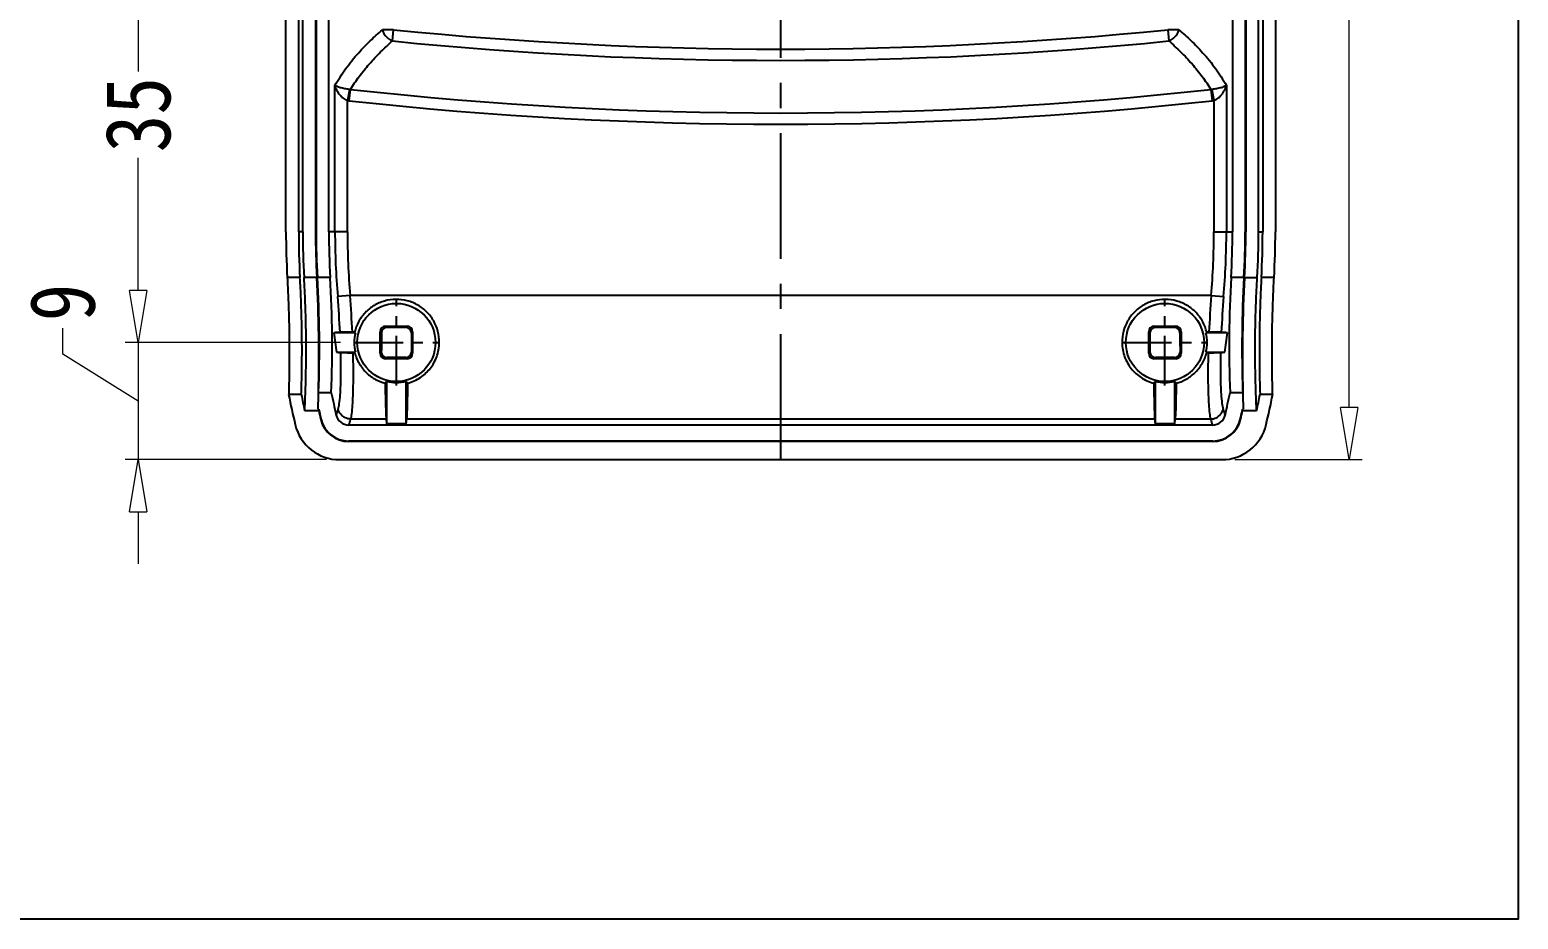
# Model space of a CAD drawing. Header units: millimetres. Extents: x 1786 to 4177, y -2705 to -1639.
# Drawn here: x 4062.6 to 4176.8, y -1898.6 to -1830.3 of the extents above; entities that cross this region are included whole.
import ezdxf

# ---------------------------------------------------------------- set-up
doc = ezdxf.new("R2010")
doc.units = ezdxf.units.MM
doc.linetypes.add('CENTER', pattern=[50.8, 31.75, -6.35, 6.35, -6.35])
doc.layers.add('dim', color=3, linetype='Continuous', lineweight=9)
doc.styles.add('FFS', font='simfang0.ttf', dxfattribs={"width": 0.85})
doc.dimstyles.new('YanXiu', dxfattribs={"dimtxt": 2.5, "dimasz": 2.2, "dimexe": 1, "dimexo": 0.6, "dimgap": 0.66, "dimtad": 0, "dimzin": 9, "dimdsep": 46, "dimtxsty": 'FFS', "dimblk": 'CLOSEDBLANK', "dimcen": 0, "dimclrd": 256, "dimclre": 131, "dimclrt": 42, "dimazin": 2, "dimtfac": 1, "dimtofl": 0, "dimtmove": 0, "dimatfit": 3, "dimldrblk": 'CLOSEDBLANK', "dimfxl": 0, "dimlwd": 5, "dimlwe": 5, "dimarcsym": 0})

# ---------------------------------------------------------------- blocks, each defined once
blk = doc.blocks.new('_ClosedBlank')
at = {"color": 0, "linetype": 'ByBlock', "lineweight": -2}
for p, q in [((-1, 0.167), (0, 0)), ((-1, 0.167), (-1, -0.167)), ((0, 0), (-1, -0.167))]:
    blk.add_line(p, q, dxfattribs=at)
blk = doc.blocks.new('*D288')
at = {"layer": 'Defpoints', "color": 0}
for p in [(-25.48, -26.25, 0), (-49.31, -61.25), (-32.8, -61.25, 0)]:
    blk.add_point(p, dxfattribs=at)
at = {"layer": 'dim', "color": 131, "lineweight": 5}
for p, q in [((-26.48, -26.25), (-50.31, -26.25)), ((-33.8, -61.25), (-50.31, -61.25))]:
    blk.add_line(p, q, dxfattribs=at)
at = {"layer": 'dim', "lineweight": 5}
for p, q in [((-49.31, -30.25), (-49.31, -40.43)), ((-49.31, -57.25), (-49.31, -47.07))]:
    blk.add_line(p, q, dxfattribs=at)
at = {"layer": 'dim', "lineweight": 5, "xscale": 4, "yscale": 4, "zscale": 4}
for p, rotation in [((-49.31, -26.25), 90), ((-49.31, -61.25), 270)]:
    blk.add_blockref('_ClosedBlank', p, dxfattribs=dict(at, rotation=rotation))
at = {"layer": 'dim', "color": 42, "insert": (-49.31, -43.75), "char_height": 5, "attachment_point": 5, "rotation": 90, "style": 'FFS'}
blk.add_mtext('35', dxfattribs=at)
blk = doc.blocks.new('*D289')
at = {"layer": 'Defpoints', "color": 0}
for p in [(-32.8, -61.25, 0), (-49.31, -70.25), (-33.86, -70.25)]:
    blk.add_point(p, dxfattribs=at)
at = {"layer": 'dim', "lineweight": 5}
for p, q in [((-49.31, -57.25), (-49.31, -53.25)), ((-55.11, -62.14), (-55.11, -60.14)), ((-49.31, -61.25), (-49.31, -70.25)), ((-49.31, -65.75), (-55.11, -62.14)), ((-49.31, -74.25), (-49.31, -78.25))]:
    blk.add_line(p, q, dxfattribs=at)
at = {"layer": 'dim', "color": 131, "lineweight": 5}
for p, q in [((-33.8, -61.25), (-50.31, -61.25)), ((-34.86, -70.25), (-50.31, -70.25))]:
    blk.add_line(p, q, dxfattribs=at)
at = {"layer": 'dim', "lineweight": 5, "xscale": 4, "yscale": 4, "zscale": 4}
for p, rotation in [((-49.31, -61.25), 270), ((-49.31, -70.25), 90)]:
    blk.add_blockref('_ClosedBlank', p, dxfattribs=dict(at, rotation=rotation))
at = {"layer": 'dim', "color": 42, "insert": (-55.11, -58.18), "char_height": 5, "attachment_point": 5, "rotation": 90, "style": 'FFS'}
blk.add_mtext('9', dxfattribs=at)
blk = doc.blocks.new('*D293')
at = {"layer": 'Defpoints', "color": 0}
for p in [(24.5, 70.25), (33.86, -70.25), (43.64, -70.25)]:
    blk.add_point(p, dxfattribs=at)
at = {"layer": 'dim', "color": 131, "lineweight": 5}
for p, q in [((25.5, 70.25), (44.64, 70.25)), ((34.86, -70.25), (44.64, -70.25))]:
    blk.add_line(p, q, dxfattribs=at)
at = {"layer": 'dim', "lineweight": 5}
for p, q in [((43.64, 66.25), (43.64, 7.78)), ((43.64, -66.25), (43.64, -7.78))]:
    blk.add_line(p, q, dxfattribs=at)
at = {"layer": 'dim', "lineweight": 5, "xscale": 4, "yscale": 4, "zscale": 4}
for p, rotation in [((43.64, 70.25), 90), ((43.64, -70.25), 270)]:
    blk.add_blockref('_ClosedBlank', p, dxfattribs=dict(at, rotation=rotation))
at = {"layer": 'dim', "color": 42, "insert": (43.64, 0), "char_height": 5, "attachment_point": 5, "rotation": 90, "style": 'FFS'}
blk.add_mtext('140.5', dxfattribs=at)
blk = doc.blocks.new('*u4')
at = {"layer": 'Defpoints', "color": 2}
blk.add_lwpolyline([(-135.77, 94.941), (135.77, 94.941), (135.77, -94.941), (-135.77, -94.941)], close=True, dxfattribs=at)
blk = doc.blocks.new('u160')
at = {"color": 1, "linetype": 'CENTER', "ltscale": 0.303795}
blk.add_line((0, -70.25), (0, 70.25), dxfattribs=at)
at = {"color": 7, "linetype": 'Continuous'}
for p, q in [((-37.974, -52.75, 0), (-37.974, 52.25, 0)), ((-36.999, -52.75, 0), (-36.999, 52.25, 0)), ((-36.681, -52.75, 0), (-36.681, 52.25, 0)), ((-35.707, 52.25, 0), (-35.707, -52.75, 0)), ((-35.663, 52.25, 0), (-35.663, -52.75, 0)), ((-34.682, -52.75, 0), (-34.682, 52.25, 0)), ((34.682, 52.25, 0), (34.682, -52.75, 0)), ((35.663, 52.25, 0), (35.663, -52.75, 0)), ((35.707, 52.25, 0), (35.707, -52.75, 0)), ((36.681, -52.75, 0), (36.681, 52.25, 0)), ((36.999, 52.25, 0), (36.999, -52.75, 0)), ((37.974, 52.25, 0), (37.974, -52.75, 0)), ((-29.71, -37.232, 0), (-30.567, -37.232, 0)), ((-29.796, -38.094, 0), (-29.71, -37.232, 0)), ((29.71, -37.232, 0), (29.796, -38.094, 0)), ((30.567, -37.232, 0), (29.71, -37.232, 0)), ((-34.213, -52.75, 0), (-34.213, -41.503, 0)), ((-33.1, -41.815, 0), (-33.256, -42.66, 0)), ((-33.125, -42.679, 0), (-33.031, -41.818, 0)), ((33.031, -41.818, 0), (33.125, -42.679, 0)), ((33.1, -41.815, 0), (33.256, -42.66, 0)), ((34.213, -41.503, 0), (34.213, -52.75, 0)), ((-33.256, -52.75, 0), (-33.256, -42.66, 0)), ((33.256, -42.66, 0), (33.256, -52.75, 0)), ((-36.681, -52.75, 0), (-36.999, -52.75, 0)), ((-35.663, -52.75, 0), (-35.707, -52.75, 0)), ((-33.256, -52.75, 0), (-34.682, -52.75, 0)), ((33.256, -52.75, 0), (34.682, -52.75, 0)), ((35.663, -52.75, 0), (35.707, -52.75, 0)), ((36.681, -52.75, 0), (36.999, -52.75, 0)), ((-36.9, -56.25, 0), (-37.877, -56.25, 0)), ((-35.606, -56.25, 0), (-36.581, -56.25, 0)), ((-35.562, -56.247, 0), (-35.606, -56.25, 0)), ((35.562, -56.25, 0), (34.58, -56.25, 0)), ((35.562, -56.247, 0), (35.606, -56.25, 0)), ((35.606, -56.25, 0), (36.581, -56.25, 0)), ((37.877, -56.25, 0), (36.9, -56.25, 0)), ((-33.05, -57.65, 0), (-34.003, -57.73, 0)), ((33.05, -57.65, 0), (-33.05, -57.65, 0)), ((33.05, -57.65, 0), (34.003, -57.73, 0)), ((-32.648, -60.5, 0), (-34.301, -60.5, 0)), ((-32.705, -60.456, 0), (-32.878, -60.456, 0)), ((-30.75, -62.076, 0), (-30.75, -60.424, 0)), ((-30.65, -60.525, 0), (-30.75, -60.424, 0)), ((-30.326, -60, 0), (-28.674, -60, 0)), ((-30.224, -60.101, 0), (-30.326, -60, 0)), ((-28.776, -60.101, 0), (-30.224, -60.101, 0)), ((-28.776, -60.101, 0), (-28.674, -60, 0)), ((-28.35, -60.525, 0), (-28.25, -60.424, 0)), ((-28.25, -60.424, 0), (-28.25, -62.076, 0)), ((28.25, -62.076, 0), (28.25, -60.424, 0)), ((28.35, -60.525, 0), (28.25, -60.424, 0)), ((28.776, -60.101, 0), (28.674, -60, 0)), ((28.674, -60, 0), (30.326, -60, 0)), ((30.224, -60.101, 0), (28.776, -60.101, 0)), ((30.224, -60.101, 0), (30.326, -60, 0)), ((30.65, -60.525, 0), (30.75, -60.424, 0)), ((30.75, -60.424, 0), (30.75, -62.076, 0)), ((34.301, -60.5, 0), (32.648, -60.5, 0)), ((32.878, -60.456, 0), (32.705, -60.456, 0)), ((-34.085, -62, 0), (-32.648, -62, 0)), ((-32.693, -62.035, 0), (-32.82, -62.035, 0)), ((-32.693, -62.035, 0), (-32.648, -62, 0)), ((-30.654, -61.98, 0), (-30.75, -62.076, 0)), ((-30.231, -62.406, 0), (-30.326, -62.5, 0)), ((-28.674, -62.5, 0), (-30.326, -62.5, 0)), ((-28.769, -62.406, 0), (-30.231, -62.406, 0)), ((-28.769, -62.406, 0), (-28.674, -62.5, 0)), ((-28.346, -61.98, 0), (-28.25, -62.076, 0)), ((28.346, -61.98, 0), (28.25, -62.076, 0)), ((28.769, -62.406, 0), (28.674, -62.5, 0)), ((30.326, -62.5, 0), (28.674, -62.5, 0)), ((30.231, -62.406, 0), (28.769, -62.406, 0)), ((30.231, -62.406, 0), (30.326, -62.5, 0)), ((30.654, -61.98, 0), (30.75, -62.076, 0)), ((32.648, -62, 0), (34.085, -62, 0)), ((32.648, -62, 0), (32.693, -62.035, 0)), ((32.82, -62.035, 0), (32.693, -62.035, 0)), ((-35.473, -65.264, 0), (-35.467, -65.107, 0)), ((-35.467, -65.09, 0), (-35.467, -65.107, 0)), ((-34.495, -65.107, 0), (-35.467, -65.107, 0)), ((-30.25, -64.239, 0), (-30.25, -67.488, 0)), ((-28.75, -67.488, 0), (-28.75, -64.239, 0)), ((28.75, -64.239, 0), (28.75, -67.488, 0)), ((30.25, -67.488, 0), (30.25, -64.239, 0)), ((35.467, -65.107, 0), (34.495, -65.107, 0)), ((35.467, -65.09, 0), (35.473, -65.264, 0)), ((-36.799, -65.249, 0), (-37.768, -65.249, 0)), ((-35.512, -66.375, 0), (-35.473, -65.264, 0)), ((35.473, -65.264, 0), (35.512, -66.375, 0)), ((37.768, -65.249, 0), (36.799, -65.249, 0)), ((-35.456, -66.499, 0), (-36.533, -66.499, 0)), ((-35.456, -66.375, 0), (-35.512, -66.375, 0)), ((-35.302, -67.161, 0), (-35.275, -67.155, 0)), ((-30.285, -67.133, 0), (-32.999, -67.133, 0)), ((28.715, -67.133, 0), (-28.715, -67.133, 0)), ((32.999, -67.133, 0), (30.285, -67.133, 0)), ((35.302, -67.161, 0), (35.275, -67.155, 0)), ((35.512, -66.375, 0), (35.456, -66.375, 0)), ((36.533, -66.499, 0), (35.456, -66.499, 0)), ((33.143, -67.589, 0), (-33.143, -67.589, 0)), ((-28.75, -67.488, 0), (-30.25, -67.488, 0)), ((30.25, -67.488, 0), (28.75, -67.488, 0)), ((-33.162, -68.85, 0), (-33.162, -68.822, 0)), ((33.162, -68.822, 0), (-33.162, -68.822, 0)), ((33.162, -68.85, 0), (-33.162, -68.85, 0)), ((33.162, -68.85, 0), (33.162, -68.822, 0)), ((-33.858, -70.25, 0), (33.858, -70.25, 0))]:
    blk.add_line(p, q, dxfattribs=at)
at = {"color": 1, "linetype": 'CENTER', "ltscale": 0.12}
for p, q in [((-29.5, -64.55), (-29.5, -57.95)), ((29.5, -64.55), (29.5, -57.95)), ((-32.8, -61.25), (-26.2, -61.25)), ((26.2, -61.25), (32.8, -61.25))]:
    blk.add_line(p, q, dxfattribs=at)
at = {"color": 7, "linetype": 'Continuous'}
for centre in [(-29.5, -61.25, 0), (29.5, -61.25, 0)]:
    blk.add_circle(centre, 3, dxfattribs=at)
for centre, radius, start, end in [((0, 259.204, 0), 297.922, 264.27674, 275.72322), ((0, 259.204, 0), 298.788, 264.27641, 275.72357), ((-33.029, -41.016, 0), 0.802, 264.91964, 269.8844), ((0, 259.204, 0), 302.829, 263.73809, 276.26191), ((33.029, -41.01, 0), 0.808, 270.13913, 275.06504), ((-32.927, -40.876, 0), 1.814, 259.56212, 263.73508), ((0, 259.204, 0), 303.695, 263.73804, 276.26196), ((32.929, -40.884, 0), 1.806, 276.25574, 280.44801), ((25, -52.75, 0), 62.974, 180, 183.18604), ((25, -52.75, 0), 61.999, 180, 183.23623), ((25, -52.75, 0), 61.681, 180, 183.25293), ((25, -52.75, 0), 60.707, 180, 183.30501), ((25, -52.75, 0), 60.663, 180, 183.30484), ((25, -52.75, 0), 59.682, 180, 183.36196), ((25, -52.75, 0), 59.213, 180, 184.82493), ((25, -52.75, 0), 58.256, 180, 184.82493), ((-25, -52.75, 0), 58.256, 355.17507, 0), ((-25, -52.75, 0), 59.213, 355.17507, 0), ((-25, -52.75, 0), 59.682, 356.63804, 0), ((-25, -52.75, 0), 60.663, 356.69243, 0), ((-25, -52.75, 0), 60.707, 356.69499, 0), ((-25, -52.75, 0), 61.681, 356.74707, 0), ((-25, -52.75, 0), 61.999, 356.76377, 0), ((-25, -52.75, 0), 62.974, 356.81396, 0), ((-158.557, -62.433, 0), 123.107, 358.76366, 2.87905), ((-131.259, -61.692, 0), 95.852, 357.96847, 3.2563), ((-125.888, -61.54, 0), 91.462, 357.76493, 3.31599), ((126.185, -61.543, 0), 91.759, 176.6933, 182.22639), ((131.166, -61.69, 0), 95.759, 176.74329, 181.9357), ((158.557, -62.433, 0), 123.107, 177.12095, 181.23634), ((-109.535, -64.087, 0), 75.799, 2.73654, 4.81075), ((-125.829, -64.739, 0), 93.05, 2.63852, 4.36949), ((125.908, -64.744, 0), 93.129, 175.63124, 177.36074), ((109.794, -64.104, 0), 76.058, 175.19275, 177.25989), ((-31.828, -94.332, 0), 33.922, 93.371, 94.18025), ((25, -52.75, 0), 59.805, 187.44579, 188.89764), ((-29.5, -61.25, 0), 3.236, 166.59746, 193.40254), ((-13.261, -35.222, 0), 31.856, 232.38334, 232.51386), ((13.359, -35.349, 0), 31.696, 307.48581, 307.617), ((29.5, -61.25, 0), 3.236, 346.59746, 13.40254), ((31.679, -96.588, 0), 36.183, 85.84514, 86.60382), ((-25, -52.75, 0), 59.805, 351.10236, 352.55421), ((-31.613, -27.365, 0), 34.723, 265.9172, 266.44508), ((31.713, -28.857, 0), 33.227, 273.54307, 274.09472), ((25, -52.75, 0), 60.765, 191.73361, 193.38852), ((-56.132, -44.26, 0), 32.696, 322.01615, 322.33621), ((-29.5, -61.25, 0), 3.081, 255.9119, 284.0881), ((-3.209, -44.525, 0), 32.264, 217.66165, 217.986), ((2.868, -44.26, 0), 32.696, 322.01615, 322.33621), ((29.5, -61.25, 0), 3.081, 255.9119, 284.0881), ((55.791, -44.525, 0), 32.264, 217.66165, 217.986), ((-25, -52.75, 0), 60.765, 346.61148, 348.26639), ((95.778, -62.959, 0), 60.349, 181.86612, 182.02291), ((25, -52.75, 0), 64, 191.26221, 193.3798), ((25, -52.75, 0), 63.05, 191.43418, 192.59556), ((-25, -52.75, 0), 63.05, 347.40444, 348.56582), ((-25, -52.75, 0), 64, 346.62019, 348.73779), ((25, -52.75, 0), 61.972, 192.70053, 193.44085), ((25, -52.75, 0), 62, 192.81247, 193.44085), ((-33.162, -66.65, 0), 2.2, 193.44085, 270), ((-33.16, -66.648, 0), 2.174, 193.48355, 269.9573), ((-232.543, 0.166, 0), 209.431, 341.34635, 341.473), ((-33.142, -66.59, 0), 0.998, 193.31891, 269.96787), ((-236.939, -3.135, 0), 213.746, 342.44969, 342.57767), ((237.047, -3.101, 0), 213.858, 197.42234, 197.55025), ((33.142, -66.59, 0), 0.998, 270.03212, 346.68109), ((33.16, -66.648, 0), 2.174, 270.0427, 346.51645), ((33.162, -66.65, 0), 2.2, 270, 346.55915), ((232.674, 0.209, 0), 209.569, 198.52699, 198.65355), ((-25, -52.75, 0), 61.972, 346.55915, 347.18754), ((-25, -52.75, 0), 62, 346.55915, 347.18753), ((-33.858, -66.75, 0), 3.5, 193.37989, 269.99987), ((33.858, -66.75, 0), 3.5, 270.00015, 346.6201)]:
    blk.add_arc(centre, radius, start, end, dxfattribs=at)
for centre, major_axis, ratio, start_param, end_param in [((-30.326, -60.424, 0), (0.3, -0.3), 0.9999239, 2.3562326, 3.9269527), ((-28.674, -60.424, 0), (0.3, 0.3), 0.9999239, -0.7853601, 0.7853601), ((28.674, -60.424, 0), (0.3, -0.3), 0.9999239, 2.3562326, 3.9269527), ((30.326, -60.424, 0), (0.3, 0.3), 0.9999239, -0.7853601, 0.7853601), ((-30.326, -62.076, 0), (0.3, 0.3), 0.9999239, -3.9269527, -2.3562326), ((-28.674, -62.076, 0), (-0.3, 0.3), 0.9999239, -3.9269527, -2.3562326), ((28.674, -62.076, 0), (0.3, 0.3), 0.9999239, 2.3562326, 3.9269527), ((30.326, -62.076, 0), (0.3, -0.3), 0.9999239, -0.7853601, 0.7853601), ((-30.205, -46.75, 0), (0, 20.9), 0.0174551, -3.3644161, -3.2663177), ((-28.795, -46.75, 0), (0, 20.9), 0.0174551, -3.0168676, -2.9187692), ((28.795, -46.75, 0), (0, 20.9), 0.0174551, -3.3644161, -3.2663177), ((30.205, -46.75, 0), (0, 20.9), 0.0174551, -3.0168676, -2.9187692)]:
    blk.add_ellipse(centre, major_axis=major_axis, ratio=ratio, start_param=start_param, end_param=end_param, dxfattribs=at)
for points, start_tangent, end_tangent in [([(-32.391, -38.995, 0), (-31.504, -38.076, 0), (-30.567, -37.232, 0)], (0.6671825, 0.7448943), (0.7639643, 0.6452585)), ([(-30.567, -37.232, 0), (-30.412, -37.597, 0), (-30.14, -37.901, 0), (-29.796, -38.094, 0)], (0.2016531, -0.979457), (0.9377129, -0.3474111)), ([(29.796, -38.094, 0), (30.14, -37.901, 0), (30.412, -37.597, 0), (30.567, -37.232, 0)], (0.9456369, 0.3252242), (0.2234391, 0.9747179)), ([(30.567, -37.232, 0), (31.498, -38.07, 0), (32.391, -38.995, 0)], (0.7639642, -0.6452586), (0.6671838, -0.7448931)), ([(-31.575, -39.856, 0), (-30.709, -38.937, 0), (-29.798, -38.094, 0)], (0.6579589, 0.7530538), (0.7560606, 0.6545016)), ([(29.798, -38.094, 0), (30.703, -38.931, 0), (31.575, -39.856, 0)], (0.7560604, -0.6545018), (0.65796, -0.7530529)), ([(-34.213, -41.503, 0), (-33.399, -40.242, 0), (-32.391, -38.995, 0)], (0.4953492, 0.8686939), (0.6671844, 0.7448926)), ([(-33.031, -41.818, 0), (-32.362, -40.833, 0), (-31.575, -39.856, 0)], (0.5263787, 0.8502502), (0.6579627, 0.7530505)), ([(31.575, -39.856, 0), (32.358, -40.828, 0), (33.031, -41.818, 0)], (0.6579576, -0.753055), (0.5263821, -0.8502481)), ([(32.391, -38.995, 0), (33.394, -40.236, 0), (34.213, -41.503, 0)], (0.6671814, -0.7448953), (0.4953494, -0.8686939)), ([(-34.213, -41.503, 0), (-34.087, -41.851, 0), (-33.904, -42.15, 0)], (0.2352651, -0.9719312), (0.6000697, -0.7999478)), ([(-33.82, -41.679, 0), (-34.042, -41.598, 0), (-34.213, -41.503, 0)], (-0.9562473, 0.2925596), (-0.8130138, 0.5822444)), ([(-33.904, -42.15, 0), (-33.753, -42.327, 0), (-33.59, -42.471, 0), (-33.422, -42.583, 0), (-33.256, -42.66, 0)], (0.6005792, -0.7995653), (0.9381142, -0.3463261)), ([(-33.1, -41.815, 0), (-33.277, -41.795, 0), (-33.461, -41.765, 0), (-33.644, -41.727, 0), (-33.82, -41.679, 0)], (-0.9960765, 0.0884961), (-0.9562069, 0.2926917)), ([(33.82, -41.679, 0), (33.644, -41.727, 0), (33.461, -41.765, 0), (33.278, -41.795, 0), (33.1, -41.815, 0)], (-0.9562966, -0.2923983), (-0.996053, -0.0887605)), ([(33.256, -42.66, 0), (33.422, -42.583, 0), (33.59, -42.471, 0), (33.753, -42.327, 0), (33.904, -42.15, 0)], (0.9380124, 0.3466016), (0.6002935, 0.7997798)), ([(34.213, -41.503, 0), (34.105, -41.568, 0), (33.971, -41.627, 0), (33.82, -41.679, 0)], (-0.8086531, -0.5882858), (-0.9562975, -0.2923953)), ([(33.904, -42.15, 0), (34.03, -41.958, 0), (34.135, -41.742, 0), (34.213, -41.503, 0)], (0.6003616, 0.7997286), (0.2358064, 0.9718001)), ([(-37.877, -56.25, 0), (-37.802, -57.811, 0), (-37.752, -59.316, 0), (-37.726, -60.724, 0), (-37.718, -62, 0), (-37.724, -63.11, 0), (-37.737, -64.021, 0), (-37.752, -64.703, 0), (-37.763, -65.119, 0), (-37.768, -65.249, 0)], (0.0555782, -0.9984543), (-0.0342294, -0.999414)), ([(-36.799, -65.249, 0), (-36.793, -65.071, 0), (-36.778, -64.535, 0), (-36.758, -63.683, 0), (-36.745, -62.538, 0), (-36.745, -61.166, 0), (-36.767, -59.617, 0), (-36.818, -57.959, 0), (-36.9, -56.25, 0)], (0.0362267, 0.9993436), (-0.0564528, 0.9984053)), ([(-36.533, -66.499, 0), (-36.523, -66.294, 0), (-36.499, -65.682, 0), (-36.466, -64.7, 0), (-36.437, -63.396, 0), (-36.425, -61.837, 0), (-36.439, -60.086, 0), (-36.49, -58.202, 0), (-36.581, -56.25, 0)], (0.0487985, 0.9988086), (-0.0567438, 0.9983888)), ([(-34.58, -56.25, 0), (-34.907, -56.25, 0), (-35.235, -56.25, 0), (-35.562, -56.247, 0)], (-1, 0), (-1, 0)), ([(36.533, -66.499, 0), (36.523, -66.294, 0), (36.499, -65.682, 0), (36.466, -64.7, 0), (36.437, -63.396, 0), (36.425, -61.837, 0), (36.439, -60.086, 0), (36.49, -58.202, 0), (36.581, -56.25, 0)], (-0.0487985, 0.9988086), (0.0567438, 0.9983888)), ([(36.9, -56.25, 0), (36.836, -57.532, 0), (36.789, -58.79, 0), (36.759, -59.996, 0), (36.745, -61.122, 0), (36.743, -62.151, 0), (36.749, -63.058, 0), (36.761, -63.827, 0), (36.775, -64.439, 0), (36.787, -64.887, 0), (36.795, -65.159, 0), (36.799, -65.249, 0)], (-0.0564528, -0.9984053), (0.0374109, -0.9993)), ([(37.768, -65.249, 0), (37.762, -65.084, 0), (37.749, -64.556, 0), (37.731, -63.703, 0), (37.719, -62.574, 0), (37.721, -61.211, 0), (37.744, -59.668, 0), (37.795, -57.993, 0), (37.877, -56.25, 0)], (-0.0336875, 0.9994324), (0.0555782, 0.9984543)), ([(-26.204, -61.25, 0), (-26.31, -60.394, 0), (-26.636, -59.597, 0), (-27.159, -58.91, 0), (-27.847, -58.381, 0), (-28.66, -58.047, 0), (-29.534, -57.939, 0), (-30.41, -58.066, 0), (-31.211, -58.415, 0), (-31.89, -58.96, 0), (-32.398, -59.658, 0), (-32.705, -60.456, 0)], (0.0091221, 0.9999584), (-0.2339905, -0.9722389)), ([(32.705, -60.456, 0), (32.398, -59.657, 0), (31.887, -58.958, 0), (31.208, -58.414, 0), (30.406, -58.065, 0), (29.531, -57.939, 0), (28.658, -58.047, 0), (27.844, -58.383, 0), (27.158, -58.912, 0), (26.635, -59.598, 0), (26.31, -60.395, 0), (26.204, -61.25, 0)], (-0.2339905, 0.9722389), (0.0091221, -0.9999584)), ([(-32.878, -60.456, 0), (-33.184, -60.457, 0), (-33.463, -60.459, 0), (-33.683, -60.463, 0), (-33.823, -60.468, 0)], (-1, 0), (-0.9982182, -0.0596696)), ([(-30.65, -60.525, 0), (-30.652, -61.27, 0), (-30.654, -61.98, 0)], (-0.0023678, -0.9999972), (-0.0037953, -0.9999928)), ([(-30.224, -60.101, 0), (-30.385, -60.133, 0), (-30.523, -60.224, 0), (-30.616, -60.361, 0), (-30.65, -60.525, 0)], (-1, 0), (-0.0023678, -0.9999972)), ([(-28.35, -60.525, 0), (-28.383, -60.362, 0), (-28.476, -60.224, 0), (-28.615, -60.133, 0), (-28.776, -60.101, 0)], (-0.0023678, 0.9999972), (-1, 0)), ([(-28.35, -60.525, 0), (-28.348, -61.27, 0), (-28.346, -61.98, 0)], (0.0023678, -0.9999972), (0.0037953, -0.9999928)), ([(28.35, -60.525, 0), (28.348, -61.27, 0), (28.346, -61.98, 0)], (-0.0023678, -0.9999972), (-0.0037953, -0.9999928)), ([(28.776, -60.101, 0), (28.615, -60.133, 0), (28.477, -60.224, 0), (28.384, -60.361, 0), (28.35, -60.525, 0)], (-1, 0), (-0.0023678, -0.9999972)), ([(30.65, -60.525, 0), (30.617, -60.362, 0), (30.524, -60.224, 0), (30.385, -60.133, 0), (30.224, -60.101, 0)], (-0.0023678, 0.9999972), (-1, 0)), ([(30.65, -60.525, 0), (30.652, -61.27, 0), (30.654, -61.98, 0)], (0.0023678, -0.9999972), (0.0037953, -0.9999928)), ([(33.823, -60.468, 0), (33.683, -60.463, 0), (33.462, -60.459, 0), (33.184, -60.457, 0), (32.878, -60.456, 0)], (-0.9982182, 0.0596696), (-1, 0)), ([(-28.638, -64.383, 0), (-28.124, -64.198, 0), (-27.66, -63.939, 0), (-27.253, -63.618, 0), (-26.906, -63.243, 0), (-26.622, -62.818, 0), (-26.404, -62.345, 0), (-26.26, -61.821, 0), (-26.204, -61.25, 0)], (0.9656793, 0.2597373), (0.0091221, 0.9999584)), ([(26.204, -61.25, 0), (26.26, -61.821, 0), (26.405, -62.347, 0), (26.625, -62.823, 0), (26.912, -63.25, 0), (27.259, -63.623, 0), (27.664, -63.942, 0), (28.125, -64.198, 0), (28.638, -64.383, 0)], (0.0091221, -0.9999584), (0.9656793, -0.2597373)), ([(-33.966, -66.382, 0), (-33.879, -65.972, 0), (-33.811, -65.295, 0), (-33.772, -64.541, 0), (-33.754, -63.766, 0), (-33.752, -62.935, 0), (-33.766, -62.021, 0)], (0.3174928, 0.9482607), (-0.023948, 0.9997132)), ([(-33.766, -62.021, 0), (-33.623, -62.027, 0), (-33.4, -62.031, 0), (-33.12, -62.034, 0), (-32.82, -62.035, 0)], (0.9980629, -0.062213), (1, 0)), ([(-32.999, -67.133, 0), (-32.924, -66.734, 0), (-32.862, -66.083, 0), (-32.824, -65.338, 0), (-32.804, -64.582, 0), (-32.797, -63.797, 0), (-32.802, -62.949, 0), (-32.82, -62.035, 0)], (0.274163, 0.9616832), (-0.0266183, 0.9996457)), ([(-32.693, -62.035, 0), (-32.346, -62.873, 0), (-31.788, -63.579, 0), (-31.091, -64.09, 0), (-30.362, -64.383, 0)], (0.2495217, -0.9683692), (0.9656793, -0.2597373)), ([(-30.654, -61.98, 0), (-30.621, -62.147, 0), (-30.526, -62.286, 0), (-30.388, -62.375, 0), (-30.231, -62.406, 0)], (-0.0037953, -0.9999928), (1, 0)), ([(-28.769, -62.406, 0), (-28.612, -62.376, 0), (-28.474, -62.286, 0), (-28.38, -62.148, 0), (-28.346, -61.98, 0)], (1, 0), (-0.0037953, 0.9999928)), ([(28.346, -61.98, 0), (28.379, -62.147, 0), (28.474, -62.286, 0), (28.612, -62.375, 0), (28.769, -62.406, 0)], (-0.0037953, -0.9999928), (1, 0)), ([(30.231, -62.406, 0), (30.388, -62.376, 0), (30.526, -62.286, 0), (30.62, -62.148, 0), (30.654, -61.98, 0)], (1, 0), (-0.0037953, 0.9999928)), ([(30.362, -64.383, 0), (31.086, -64.093, 0), (31.783, -63.584, 0), (32.344, -62.878, 0), (32.693, -62.035, 0)], (0.9656793, 0.2597373), (0.2495217, 0.9683692)), ([(32.82, -62.035, 0), (32.802, -62.938, 0), (32.797, -63.776, 0), (32.803, -64.546, 0), (32.822, -65.283, 0), (32.857, -66.014, 0), (32.917, -66.679, 0), (32.999, -67.133, 0)], (-0.026622, -0.9996456), (0.2741332, -0.9616917)), ([(32.82, -62.035, 0), (33.12, -62.034, 0), (33.4, -62.031, 0), (33.623, -62.027, 0), (33.766, -62.021, 0)], (1, 0), (0.9980629, 0.062213)), ([(33.766, -62.021, 0), (33.752, -62.923, 0), (33.754, -63.742, 0), (33.771, -64.499, 0), (33.807, -65.236, 0), (33.872, -65.919, 0), (33.966, -66.382, 0)], (-0.0239565, -0.999713), (0.3174214, -0.9482846)), ([(-30.362, -64.383, 0), (-30.338, -65.678, 0), (-30.313, -66.591, 0), (-30.285, -67.133, 0)], (0.0147851, -0.9998907), (0.0768075, -0.9970459)), ([(-28.638, -64.383, 0), (-28.662, -65.678, 0), (-28.687, -66.591, 0), (-28.715, -67.133, 0)], (-0.0147851, -0.9998907), (-0.0768075, -0.9970459)), ([(28.638, -64.383, 0), (28.662, -65.678, 0), (28.687, -66.591, 0), (28.715, -67.133, 0)], (0.0147851, -0.9998907), (0.0768075, -0.9970459)), ([(30.362, -64.383, 0), (30.338, -65.678, 0), (30.313, -66.591, 0), (30.285, -67.133, 0)], (-0.0147851, -0.9998907), (-0.0768075, -0.9970459)), ([(-35.456, -66.375, 0), (-35.449, -66.468, 0)], (0.1108468, -0.9938375), (0.0956002, -0.9954198)), ([(-32.999, -67.133, 0), (-33.425, -67.033, 0), (-33.769, -66.766, 0), (-33.966, -66.382, 0)], (-0.9998703, 0.0161025), (-0.2493337, 0.9684176)), ([(32.999, -67.133, 0), (33.425, -67.033, 0), (33.769, -66.765, 0), (33.966, -66.382, 0)], (0.9998708, 0.0160746), (0.2494399, 0.9683903)), ([(35.456, -66.499, 0), (35.449, -66.468, 0), (35.456, -66.375, 0)], (-1, -0.0000061), (0.1108468, 0.9938375))]:
    blk.add_spline(points, degree=3, dxfattribs=dict(at, start_tangent=start_tangent, end_tangent=end_tangent))
at = {"layer": 'dim'}
for base, p1, p2, override, picture, middle in [((43.645, -70.25, 0), (24.5, 70.25, 0), (33.858, -70.25, 0), {"dimtxt": 5, "dimasz": 4, "dimexe": 0.9995, "dimexo": 0.9995, "dimgap": 0.9995}, '*D293', (43.645, 0, 0)), ((-49.313, -70.25, 0), (-32.8, -61.25), (-33.858, -70.25, 0), {"dimtxt": 5, "dimasz": 4, "dimexe": 0.9995, "dimexo": 0.9995, "dimgap": 0.9995, "dimzin": 8, "dimtmove": 1}, '*D289', (-55.106, -59.138, 0))]:
    dim = blk.add_linear_dim(base=base, p1=p1, p2=p2, angle=90, dimstyle='YanXiu', override=override, dxfattribs=at)
    dim.commit()
    dim.dimension.update_dxf_attribs({"geometry": picture, "text_midpoint": middle, "dimtype": 128})
dim = blk.add_linear_dim(base=(-49.313, -61.25, 0), p1=(-25.481, -26.25), p2=(-32.8, -61.25), angle=90, dimstyle='YanXiu', override={"dimtxt": 5, "dimasz": 4, "dimexe": 0.9995, "dimexo": 0.9995, "dimgap": 0.9995, "dimzin": 8, "dimtmove": 1}, dxfattribs=at)
dim.commit()
dim.dimension.update_dxf_attribs({"geometry": '*D288', "text_midpoint": (-49.313, -43.75, 0)})
blk = doc.blocks.new('u161')
blk.add_blockref('u160', (129.121, 105.55, 0))
at = {"layer": 'Defpoints', "xscale": 1.368000000000393, "yscale": 1.367999999999938, "zscale": 1.368}
blk.add_blockref('*u4', (0, 129.88), dxfattribs=at)

msp = doc.modelspace()

# ---------------------------------------------------------------- block references
msp.add_blockref('u161', (3991.1, -1898.61))

doc.saveas('drawing.dxf')
